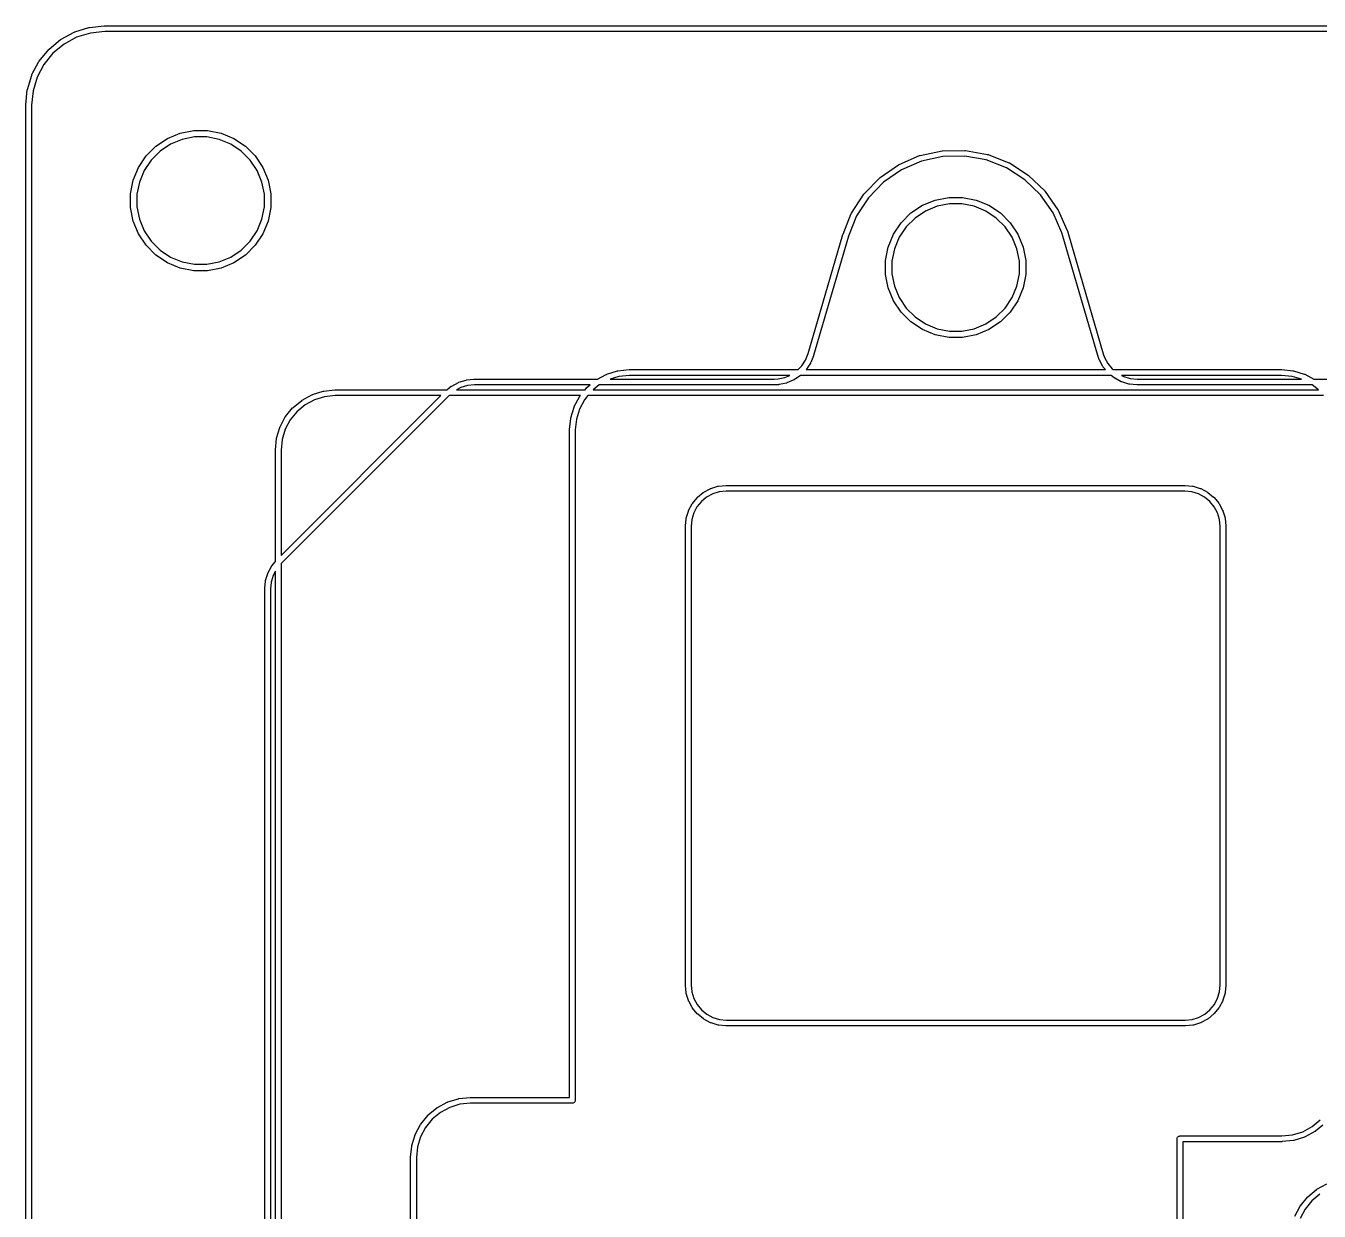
# Model space of a CAD drawing. Extents: x 18 to 369, y 6 to 139.
# Drawn here: x 17.99 to 51.84, y 107.66 to 138.69 of the extents above; entities that cross this region are included whole.
import ezdxf

# ---------------------------------------------------------------- set-up
doc = ezdxf.new("R2010")
doc.units = 0
doc.layers.add('BLACK', color=7, linetype='CONTINUOUS')

msp = doc.modelspace()

# ---------------------------------------------------------------- linework, layer by layer
at = {"layer": 'BLACK', "linetype": 'CONTINUOUS'}
for p, q in [((18.9095, 138.338), (19.2529, 138.524)), ((19.2529, 138.524), (19.2538, 138.525)), ((19.2529, 138.524), (19.2529, 138.524)), ((19.2529, 138.524), (19.2529, 138.524)), ((19.2538, 138.525), (19.2601, 138.527)), ((19.2601, 138.527), (19.2664, 138.53)), ((19.2664, 138.53), (19.6392, 138.645)), ((19.6766, 138.5), (19.3177, 138.389)), ((19.6392, 138.645), (19.6402, 138.645)), ((19.6402, 138.645), (19.6469, 138.647)), ((19.6469, 138.647), (19.6536, 138.648)), ((19.6536, 138.648), (20.0418, 138.689)), ((20.0537, 138.539), (19.6766, 138.5)), ((20.0418, 138.689), (20.0428, 138.689)), ((20.0428, 138.689), (20.0461, 138.689)), ((20.0461, 138.689), (20.0493, 138.689)), ((20.0493, 138.689), (20.0598, 138.689)), ((20.0638, 138.539), (20.0537, 138.539)), ((20.0598, 138.689), (20.0599, 138.689)), ((20.0599, 138.689), (20.0633, 138.689)), ((20.0633, 138.689), (188.11, 138.689)), ((188.039, 138.539), (20.0638, 138.539)), ((20.0638, 138.539), (20.0638, 138.539)), ((18.5966, 138.081), (18.8974, 138.33)), ((18.9873, 138.21), (18.6979, 137.971)), ((18.8974, 138.33), (18.8982, 138.331)), ((18.8974, 138.33), (18.8974, 138.33)), ((18.8974, 138.33), (18.8974, 138.33)), ((18.8982, 138.331), (18.9038, 138.335)), ((18.9038, 138.335), (18.9095, 138.338)), ((19.3177, 138.389), (18.9873, 138.21)), ((18.332, 137.757), (18.3358, 137.763)), ((18.3358, 137.763), (18.3396, 137.769)), ((18.3396, 137.769), (18.5863, 138.071)), ((18.6979, 137.971), (18.4605, 137.679)), ((18.5863, 138.071), (18.587, 138.072)), ((18.587, 138.072), (18.5918, 138.077)), ((18.5918, 138.077), (18.5966, 138.081)), ((18.1483, 137.412), (18.3315, 137.756)), ((18.4605, 137.679), (18.2842, 137.348)), ((18.3315, 137.756), (18.332, 137.757)), ((18.3315, 137.756), (18.3315, 137.756)), ((18.3315, 137.756), (18.3315, 137.756)), ((18.0299, 137.024), (18.1427, 137.398)), ((18.1427, 137.398), (18.143, 137.399)), ((18.1427, 137.398), (18.1427, 137.398)), ((18.1427, 137.398), (18.1427, 137.398)), ((18.143, 137.399), (18.1457, 137.405)), ((18.1457, 137.405), (18.1483, 137.412)), ((18.2842, 137.348), (18.1756, 136.988)), ((17.9889, 136.622), (18.027, 137.01)), ((18.027, 137.01), (18.0271, 137.011)), ((18.027, 137.01), (18.027, 137.01)), ((18.027, 137.01), (18.027, 137.01)), ((18.0271, 137.011), (18.0285, 137.018)), ((18.0285, 137.018), (18.0299, 137.024)), ((18.1756, 136.988), (18.1386, 136.611)), ((17.9886, 136.618), (17.9889, 136.622)), ((17.9886, 24.2107), (17.9886, 136.618)), ((17.9889, 136.622), (17.9889, 136.622)), ((18.1386, 136.611), (18.1386, 24.2146)), ((21.3931, 135.541), (21.6938, 135.741)), ((21.6938, 135.741), (22.028, 135.88)), ((22.028, 135.88), (22.3827, 135.95)), ((22.3994, 135.781), (22.0773, 135.717)), ((22.3827, 135.95), (22.7444, 135.95)), ((22.7278, 135.781), (22.3994, 135.781)), ((23.0498, 135.717), (22.7278, 135.781)), ((22.7444, 135.95), (23.0991, 135.88)), ((23.0991, 135.88), (23.4333, 135.741)), ((23.4333, 135.741), (23.734, 135.541)), ((21.1374, 135.285), (21.3931, 135.541)), ((21.501, 135.409), (21.2688, 135.177)), ((21.774, 135.592), (21.501, 135.409)), ((22.0773, 135.717), (21.774, 135.592)), ((23.3532, 135.592), (23.0498, 135.717)), ((23.6262, 135.409), (23.3532, 135.592)), ((23.8584, 135.177), (23.6262, 135.409)), ((23.734, 135.541), (23.9898, 135.285)), ((41.3937, 135.295), (41.9661, 135.418)), ((41.9661, 135.418), (41.9661, 135.418)), ((41.9661, 135.418), (41.9661, 135.418)), ((41.9661, 135.418), (41.9671, 135.418)), ((41.9671, 135.418), (41.9739, 135.419)), ((41.9739, 135.419), (41.9807, 135.42)), ((41.9807, 135.42), (42.5661, 135.429)), ((42.5661, 135.429), (42.5661, 135.429)), ((42.5661, 135.429), (42.5671, 135.429)), ((42.5671, 135.429), (42.5739, 135.429)), ((42.5739, 135.429), (42.5807, 135.428)), ((42.5807, 135.428), (43.1568, 135.324)), ((20.9364, 134.984), (21.1374, 135.285)), ((21.2688, 135.177), (21.0864, 134.904)), ((24.0408, 134.904), (23.8584, 135.177)), ((23.9898, 135.285), (24.1907, 134.984)), ((40.8302, 135.052), (40.8362, 135.055)), ((40.8362, 135.055), (40.8422, 135.059)), ((40.8422, 135.059), (41.3798, 135.291)), ((41.4325, 135.15), (40.9084, 134.924)), ((41.3798, 135.291), (41.3807, 135.291)), ((41.3807, 135.291), (41.3872, 135.293)), ((41.3872, 135.293), (41.3937, 135.295)), ((41.9905, 135.27), (41.4325, 135.15)), ((42.5612, 135.279), (41.9905, 135.27)), ((43.1229, 135.178), (42.5612, 135.279)), ((43.6541, 134.969), (43.1229, 135.178)), ((43.1568, 135.324), (43.1578, 135.324)), ((43.1578, 135.324), (43.1643, 135.322)), ((43.1643, 135.322), (43.1709, 135.32)), ((43.1709, 135.32), (43.7158, 135.106)), ((43.7158, 135.106), (43.7168, 135.105)), ((43.7168, 135.105), (43.7228, 135.102)), ((43.7228, 135.102), (43.7288, 135.099)), ((43.7288, 135.099), (44.2217, 134.783)), ((20.798, 134.65), (20.9364, 134.984)), ((21.0864, 134.904), (20.9607, 134.601)), ((24.1664, 134.601), (24.0408, 134.904)), ((24.1907, 134.984), (24.3291, 134.65)), ((40.3366, 134.711), (40.3419, 134.715)), ((40.3419, 134.715), (40.3471, 134.72)), ((40.3471, 134.72), (40.8294, 135.052)), ((40.9084, 134.924), (40.4382, 134.6)), ((40.8294, 135.052), (40.8294, 135.052)), ((40.8294, 135.052), (40.8294, 135.052)), ((40.8294, 135.052), (40.8302, 135.052)), ((44.1346, 134.661), (43.6541, 134.969)), ((44.2217, 134.783), (44.2217, 134.783)), ((44.2217, 134.783), (44.2218, 134.783)), ((44.2218, 134.783), (44.2226, 134.783)), ((44.2226, 134.783), (44.2279, 134.778)), ((44.2279, 134.778), (44.2332, 134.774)), ((44.2332, 134.774), (44.6554, 134.368)), ((20.7275, 134.295), (20.798, 134.65)), ((20.9607, 134.601), (20.8966, 134.279)), ((24.2305, 134.279), (24.1664, 134.601)), ((24.3291, 134.65), (24.3997, 134.295)), ((39.9273, 134.291), (40.3359, 134.71)), ((40.4382, 134.6), (40.0398, 134.191)), ((40.3359, 134.71), (40.3366, 134.711)), ((40.3359, 134.71), (40.3359, 134.71)), ((40.3359, 134.71), (40.3359, 134.71)), ((44.5462, 134.265), (44.1346, 134.661)), ((20.7275, 133.934), (20.7275, 134.295)), ((20.8966, 134.279), (20.8966, 133.95)), ((24.2305, 133.95), (24.2305, 134.279)), ((24.3997, 134.295), (24.3997, 133.934)), ((39.5987, 133.789), (39.9181, 134.279)), ((40.0398, 134.191), (39.7285, 133.713)), ((39.9181, 134.279), (39.9187, 134.28)), ((39.9181, 134.279), (39.9181, 134.279)), ((39.9181, 134.279), (39.9181, 134.279)), ((39.9187, 134.28), (39.923, 134.285)), ((39.923, 134.285), (39.9273, 134.291)), ((41.4538, 133.991), (41.788, 134.13)), ((41.788, 134.13), (42.1427, 134.2)), ((42.1427, 134.2), (42.5044, 134.2)), ((42.5044, 134.2), (42.8591, 134.13)), ((42.8591, 134.13), (43.1933, 133.991)), ((44.8731, 133.797), (44.5462, 134.265)), ((44.6554, 134.368), (44.6554, 134.368)), ((44.6554, 134.368), (44.6554, 134.368)), ((44.6554, 134.368), (44.6562, 134.368)), ((44.6562, 134.368), (44.6605, 134.362)), ((44.6605, 134.362), (44.6649, 134.357)), ((44.6649, 134.357), (45.0002, 133.877)), ((20.798, 133.579), (20.7275, 133.934)), ((20.8966, 133.95), (20.9607, 133.628)), ((24.1664, 133.628), (24.2305, 133.95)), ((24.3997, 133.934), (24.3291, 133.579)), ((39.3757, 133.237), (39.592, 133.776)), ((39.7285, 133.713), (39.5145, 133.18)), ((39.592, 133.776), (39.5924, 133.777)), ((39.592, 133.776), (39.592, 133.776)), ((39.592, 133.776), (39.592, 133.776)), ((39.5924, 133.777), (39.5956, 133.783)), ((39.5956, 133.783), (39.5987, 133.789)), ((40.8974, 133.535), (41.1531, 133.791)), ((41.1531, 133.791), (41.4538, 133.991)), ((41.534, 133.842), (41.261, 133.659)), ((41.8373, 133.967), (41.534, 133.842)), ((42.1594, 134.031), (41.8373, 133.967)), ((42.4878, 134.031), (42.1594, 134.031)), ((42.8098, 133.967), (42.4878, 134.031)), ((43.1132, 133.842), (42.8098, 133.967)), ((43.3862, 133.659), (43.1132, 133.842)), ((43.1933, 133.991), (43.494, 133.791)), ((43.494, 133.791), (43.7498, 133.535)), ((45.1041, 133.272), (44.8731, 133.797)), ((45.0002, 133.877), (45.0002, 133.877)), ((45.0002, 133.877), (45.0002, 133.877)), ((45.0002, 133.877), (45.0008, 133.876)), ((45.0008, 133.876), (45.0041, 133.87)), ((45.0041, 133.87), (45.0074, 133.865)), ((45.0074, 133.865), (45.2431, 133.329)), ((20.9364, 133.245), (20.798, 133.579)), ((20.9607, 133.628), (21.0864, 133.325)), ((24.0408, 133.325), (24.1664, 133.628)), ((24.3291, 133.579), (24.1907, 133.245)), ((40.6964, 133.234), (40.8974, 133.535)), ((41.0288, 133.427), (40.8464, 133.154)), ((41.261, 133.659), (41.0288, 133.427)), ((43.6184, 133.427), (43.3862, 133.659)), ((43.8008, 133.154), (43.6184, 133.427)), ((43.7498, 133.535), (43.9507, 133.234)), ((21.1374, 132.944), (20.9364, 133.245)), ((21.0864, 133.325), (21.2688, 133.052)), ((21.2688, 133.052), (21.501, 132.82)), ((23.6262, 132.82), (23.8584, 133.052)), ((23.8584, 133.052), (24.0408, 133.325)), ((24.1907, 133.245), (23.9898, 132.944)), ((38.4626, 130.109), (39.3726, 133.229)), ((39.5145, 133.18), (38.6045, 130.06)), ((39.3726, 133.229), (39.3757, 133.237)), ((40.558, 132.9), (40.6964, 133.234)), ((40.8464, 133.154), (40.7207, 132.851)), ((43.9264, 132.851), (43.8008, 133.154)), ((43.9507, 133.234), (44.0891, 132.9)), ((45.1318, 133.183), (45.1041, 133.272)), ((46.0426, 130.06), (45.1318, 133.183)), ((45.2431, 133.329), (45.2435, 133.328)), ((45.2435, 133.328), (45.2447, 133.324)), ((45.2447, 133.324), (45.2461, 133.321)), ((45.2461, 133.321), (45.2743, 133.229)), ((45.2743, 133.229), (45.2745, 133.229)), ((45.2745, 133.229), (45.2755, 133.226)), ((45.2755, 133.226), (45.2755, 133.226)), ((45.2755, 133.226), (45.2755, 133.226)), ((45.2755, 133.226), (46.185, 130.107)), ((21.3931, 132.688), (21.1374, 132.944)), ((21.6938, 132.487), (21.3931, 132.688)), ((21.501, 132.82), (21.774, 132.637)), ((23.3532, 132.637), (23.6262, 132.82)), ((23.734, 132.688), (23.4333, 132.487)), ((23.9898, 132.944), (23.734, 132.688)), ((40.4875, 132.545), (40.558, 132.9)), ((40.7207, 132.851), (40.6566, 132.529)), ((43.9905, 132.529), (43.9264, 132.851)), ((44.0891, 132.9), (44.1597, 132.545)), ((22.028, 132.349), (21.6938, 132.487)), ((21.774, 132.637), (22.0773, 132.511)), ((22.3827, 132.278), (22.028, 132.349)), ((22.0773, 132.511), (22.3994, 132.447)), ((22.3994, 132.447), (22.7278, 132.447)), ((22.7278, 132.447), (23.0498, 132.511)), ((23.0991, 132.349), (22.7444, 132.278)), ((23.0498, 132.511), (23.3532, 132.637)), ((23.4333, 132.487), (23.0991, 132.349)), ((40.4875, 132.184), (40.4875, 132.545)), ((40.6566, 132.529), (40.6566, 132.2)), ((43.9905, 132.2), (43.9905, 132.529)), ((44.1597, 132.545), (44.1597, 132.184)), ((22.7444, 132.278), (22.3827, 132.278)), ((40.558, 131.829), (40.4875, 132.184)), ((40.6566, 132.2), (40.7207, 131.878)), ((43.9264, 131.878), (43.9905, 132.2)), ((44.1597, 132.184), (44.0891, 131.829)), ((40.6964, 131.495), (40.558, 131.829)), ((40.7207, 131.878), (40.8464, 131.575)), ((43.8008, 131.575), (43.9264, 131.878)), ((44.0891, 131.829), (43.9507, 131.495)), ((40.8974, 131.194), (40.6964, 131.495)), ((40.8464, 131.575), (41.0288, 131.302)), ((43.6184, 131.302), (43.8008, 131.575)), ((43.9507, 131.495), (43.7498, 131.194)), ((41.1531, 130.938), (40.8974, 131.194)), ((41.0288, 131.302), (41.261, 131.07)), ((41.261, 131.07), (41.534, 130.887)), ((43.1132, 130.887), (43.3862, 131.07)), ((43.3862, 131.07), (43.6184, 131.302)), ((43.7498, 131.194), (43.494, 130.938)), ((41.4538, 130.737), (41.1531, 130.938)), ((41.788, 130.599), (41.4538, 130.737)), ((41.534, 130.887), (41.8373, 130.761)), ((41.8373, 130.761), (42.1594, 130.697)), ((42.1594, 130.697), (42.4878, 130.697)), ((42.4878, 130.697), (42.8098, 130.761)), ((42.8098, 130.761), (43.1132, 130.887)), ((43.1933, 130.737), (42.8591, 130.599)), ((43.494, 130.938), (43.1933, 130.737)), ((42.1427, 130.528), (41.788, 130.599)), ((42.5044, 130.528), (42.1427, 130.528)), ((42.8591, 130.599), (42.5044, 130.528)), ((38.394, 129.938), (38.4626, 130.109)), ((38.6017, 130.053), (38.5305, 129.875)), ((38.6045, 130.06), (38.6017, 130.053)), ((46.0434, 130.058), (46.0426, 130.06)), ((46.081, 129.952), (46.0434, 130.058)), ((46.185, 130.107), (46.2204, 130.007)), ((46.2204, 130.007), (46.307, 129.847)), ((33.1901, 129.569), (33.4698, 129.655)), ((33.4698, 129.655), (33.4708, 129.656)), ((33.4708, 129.656), (33.4775, 129.657)), ((33.4775, 129.657), (33.4841, 129.658)), ((33.4841, 129.658), (33.7753, 129.689)), ((33.7753, 129.689), (33.7763, 129.689)), ((33.7763, 129.689), (33.7796, 129.689)), ((33.7796, 129.689), (33.7828, 129.689)), ((33.7828, 129.689), (33.7898, 129.689)), ((33.7898, 129.689), (33.7899, 129.689)), ((33.7899, 129.689), (33.7933, 129.689)), ((33.7933, 129.689), (38.2007, 129.689)), ((38.2007, 129.689), (38.2956, 129.787)), ((38.2956, 129.787), (38.394, 129.938)), ((38.4124, 129.693), (38.4098, 129.689)), ((38.4098, 129.689), (46.243, 129.689)), ((38.4167, 129.698), (38.4124, 129.693)), ((38.4173, 129.699), (38.4167, 129.698)), ((38.5238, 129.862), (38.4173, 129.699)), ((38.5269, 129.868), (38.5238, 129.862)), ((38.5301, 129.874), (38.5269, 129.868)), ((38.5305, 129.875), (38.5301, 129.874)), ((38.5305, 129.875), (38.5305, 129.875)), ((38.5305, 129.875), (38.5305, 129.875)), ((46.0833, 129.947), (46.081, 129.952)), ((46.0852, 129.942), (46.0833, 129.947)), ((46.0857, 129.941), (46.0852, 129.942)), ((46.1786, 129.769), (46.0857, 129.941)), ((46.1824, 129.764), (46.1786, 129.769)), ((46.1861, 129.758), (46.1824, 129.764)), ((46.1867, 129.757), (46.1861, 129.758)), ((46.1868, 129.757), (46.1867, 129.757)), ((46.1867, 129.757), (46.1867, 129.757)), ((46.243, 129.689), (46.1868, 129.757)), ((46.307, 129.847), (46.422, 129.708)), ((46.422, 129.708), (46.4452, 129.689)), ((46.4452, 129.689), (50.8572, 129.689)), ((50.8572, 129.689), (50.8608, 129.689)), ((50.8608, 129.689), (50.8609, 129.689)), ((50.8609, 129.689), (51.1522, 129.66)), ((51.1522, 129.66), (51.1522, 129.66)), ((51.1522, 129.66), (51.1522, 129.66)), ((51.1522, 129.66), (51.1533, 129.66)), ((51.1533, 129.66), (51.1599, 129.659)), ((51.1599, 129.659), (51.1666, 129.658)), ((51.1666, 129.658), (51.4468, 129.573)), ((29.1361, 129.261), (29.3081, 129.354)), ((29.3081, 129.354), (29.309, 129.354)), ((29.309, 129.354), (29.3153, 129.357)), ((29.3153, 129.357), (29.3216, 129.359)), ((29.3216, 129.359), (29.5082, 129.416)), ((29.5082, 129.416), (29.5092, 129.417)), ((29.5092, 129.417), (29.5159, 129.418)), ((29.5159, 129.418), (29.5226, 129.419)), ((29.5226, 129.419), (29.7167, 129.439)), ((29.7167, 129.439), (29.7178, 129.439)), ((29.7178, 129.439), (29.7208, 129.439)), ((29.7208, 129.439), (29.7241, 129.439)), ((29.7241, 129.439), (29.7277, 129.439)), ((29.7277, 129.439), (32.9477, 129.439)), ((32.9477, 129.439), (33.1766, 129.563)), ((33.1766, 129.563), (33.1775, 129.564)), ((33.1775, 129.564), (33.1838, 129.566)), ((33.1838, 129.566), (33.1901, 129.569)), ((33.5071, 129.51), (33.2792, 129.439)), ((33.2792, 129.439), (37.5714, 129.439)), ((33.7872, 129.539), (33.5071, 129.51)), ((33.7938, 129.539), (33.7872, 129.539)), ((37.9843, 129.539), (33.7938, 129.539)), ((33.7938, 129.539), (33.7938, 129.539)), ((37.5714, 129.439), (37.6774, 129.445)), ((37.6774, 129.445), (37.8553, 129.484)), ((37.894, 129.339), (37.7032, 129.298)), ((37.8553, 129.484), (37.9843, 129.539)), ((37.9005, 129.341), (37.894, 129.339)), ((37.907, 129.343), (37.9005, 129.341)), ((37.908, 129.343), (37.907, 129.343)), ((38.0872, 129.42), (37.908, 129.343)), ((37.908, 129.343), (37.908, 129.343)), ((37.908, 129.343), (37.908, 129.343)), ((38.0931, 129.424), (38.0872, 129.42)), ((38.0991, 129.427), (38.0931, 129.424)), ((38.1, 129.427), (38.0991, 129.427)), ((38.2608, 129.538), (38.1, 129.427)), ((38.2622, 129.539), (38.2608, 129.538)), ((46.3918, 129.539), (38.2622, 129.539)), ((46.4728, 129.473), (46.3918, 129.539)), ((46.4785, 129.47), (46.4728, 129.473)), ((46.484, 129.466), (46.4785, 129.47)), ((46.485, 129.465), (46.484, 129.466)), ((46.6573, 129.374), (46.485, 129.465)), ((46.6636, 129.371), (46.6573, 129.374)), ((46.6698, 129.368), (46.6636, 129.371)), ((50.8499, 129.539), (46.665, 129.539)), ((46.665, 129.539), (46.7212, 129.509)), ((46.6708, 129.368), (46.6698, 129.368)), ((46.8577, 129.312), (46.6708, 129.368)), ((46.6708, 129.368), (46.6708, 129.368)), ((46.6708, 129.368), (46.6708, 129.368)), ((46.7212, 129.509), (46.894, 129.457)), ((46.8644, 129.31), (46.8577, 129.312)), ((46.871, 129.309), (46.8644, 129.31)), ((46.872, 129.309), (46.871, 129.309)), ((47.0663, 129.29), (46.872, 129.309)), ((46.872, 129.309), (46.872, 129.309)), ((46.872, 129.309), (46.872, 129.309)), ((46.894, 129.457), (47.0773, 129.439)), ((47.0773, 129.439), (51.3705, 129.439)), ((51.1303, 129.512), (50.8499, 129.539)), ((51.3705, 129.439), (51.1303, 129.512)), ((51.4468, 129.573), (51.4468, 129.573)), ((51.4468, 129.573), (51.4469, 129.573)), ((51.4469, 129.573), (51.4478, 129.573)), ((51.4478, 129.573), (51.4541, 129.57)), ((51.4541, 129.57), (51.4604, 129.567)), ((51.4604, 129.567), (51.7012, 129.439)), ((51.7012, 129.439), (93.6577, 129.439)), ((29.0646, 129.009), (24.6686, 124.613)), ((24.6686, 124.825), (28.8525, 129.009)), ((25.2191, 128.894), (25.4766, 129.033)), ((25.4766, 129.033), (25.4776, 129.034)), ((25.4776, 129.034), (25.4838, 129.036)), ((25.4838, 129.036), (25.4901, 129.039)), ((25.4901, 129.039), (25.7698, 129.125)), ((25.8071, 128.98), (25.5415, 128.898)), ((25.7698, 129.125), (25.7708, 129.126)), ((25.7708, 129.126), (25.7775, 129.127)), ((25.7775, 129.127), (25.7841, 129.128)), ((25.7841, 129.128), (26.0753, 129.159)), ((26.0872, 129.009), (25.8071, 128.98)), ((26.0753, 129.159), (26.0763, 129.159)), ((26.0763, 129.159), (26.0796, 129.159)), ((26.0796, 129.159), (26.0828, 129.159)), ((26.0828, 129.159), (26.0898, 129.159)), ((26.0938, 129.009), (26.0872, 129.009)), ((26.0898, 129.159), (26.0899, 129.159)), ((26.0899, 129.159), (29.0095, 129.159)), ((28.8525, 129.009), (26.0938, 129.009)), ((26.0938, 129.009), (26.0938, 129.009)), ((29.0095, 129.159), (29.1239, 129.253)), ((32.5004, 129.009), (29.0646, 129.009)), ((29.1239, 129.253), (29.1247, 129.254)), ((29.1239, 129.253), (29.1239, 129.253)), ((29.1239, 129.253), (29.1239, 129.253)), ((29.1247, 129.254), (29.1304, 129.258)), ((29.1304, 129.258), (29.1361, 129.261)), ((29.3725, 129.218), (29.2631, 129.159)), ((29.2631, 129.159), (32.6227, 129.159)), ((29.545, 129.271), (29.3725, 129.218)), ((29.7282, 129.289), (29.545, 129.271)), ((32.7542, 129.289), (29.7282, 129.289)), ((32.3405, 128.721), (32.478, 128.98)), ((32.478, 128.98), (32.4785, 128.981)), ((32.478, 128.98), (32.478, 128.98)), ((32.478, 128.98), (32.478, 128.98)), ((32.4785, 128.981), (32.4823, 128.986)), ((32.4823, 128.986), (32.4861, 128.992)), ((32.4861, 128.992), (32.5004, 129.009)), ((32.6939, 129.009), (32.607, 128.903)), ((32.6227, 129.159), (32.6711, 129.219)), ((32.6711, 129.219), (32.6718, 129.22)), ((32.6718, 129.22), (32.6766, 129.224)), ((32.6766, 129.224), (32.6814, 129.229)), ((32.6814, 129.229), (32.7542, 129.289)), ((51.9533, 129.009), (32.6939, 129.009)), ((32.9896, 129.289), (32.8324, 129.159)), ((32.8324, 129.159), (51.8156, 129.159)), ((37.5772, 129.289), (32.9896, 129.289)), ((37.5794, 129.29), (37.5772, 129.289)), ((37.6917, 129.296), (37.5794, 129.29)), ((37.697, 129.297), (37.6917, 129.296)), ((37.7022, 129.297), (37.697, 129.297)), ((37.7032, 129.298), (37.7022, 129.297)), ((47.0699, 129.289), (47.0663, 129.29)), ((47.0663, 129.29), (47.0663, 129.29)), ((51.6562, 129.289), (47.0699, 129.289)), ((51.8156, 129.159), (51.6562, 129.289)), ((24.7861, 128.462), (24.9711, 128.689)), ((24.9711, 128.689), (24.9718, 128.69)), ((24.9718, 128.69), (24.9766, 128.694)), ((24.9766, 128.694), (24.9814, 128.699)), ((24.9814, 128.699), (25.207, 128.886)), ((25.2969, 128.765), (25.0827, 128.588)), ((25.207, 128.886), (25.207, 128.886)), ((25.207, 128.886), (25.207, 128.886)), ((25.207, 128.886), (25.2078, 128.886)), ((25.2078, 128.886), (25.2134, 128.89)), ((25.2134, 128.89), (25.2191, 128.894)), ((25.5415, 128.898), (25.2969, 128.765)), ((32.2503, 128.427), (32.335, 128.708)), ((32.335, 128.708), (32.3353, 128.709)), ((32.335, 128.708), (32.335, 128.708)), ((32.335, 128.708), (32.335, 128.708)), ((32.3353, 128.709), (32.3379, 128.715)), ((32.3379, 128.715), (32.3405, 128.721)), ((32.4764, 128.657), (32.3961, 128.391)), ((32.607, 128.903), (32.4764, 128.657)), ((24.6405, 128.191), (24.778, 128.45)), ((24.907, 128.373), (24.7764, 128.127)), ((24.778, 128.45), (24.7785, 128.451)), ((24.7785, 128.451), (24.7823, 128.456)), ((24.7823, 128.456), (24.7861, 128.462)), ((25.0827, 128.588), (24.907, 128.373)), ((32.2189, 128.122), (32.2475, 128.413)), ((32.2475, 128.413), (32.2476, 128.414)), ((32.2475, 128.413), (32.2475, 128.413)), ((32.2475, 128.413), (32.2475, 128.413)), ((32.2476, 128.414), (32.249, 128.421)), ((32.249, 128.421), (32.2503, 128.427)), ((32.3961, 128.391), (32.3686, 128.111)), ((24.5503, 127.897), (24.6349, 128.178)), ((24.6349, 128.178), (24.6353, 128.179)), ((24.6353, 128.179), (24.6379, 128.185)), ((24.6379, 128.185), (24.6405, 128.191)), ((24.7764, 128.127), (24.6961, 127.861)), ((32.2186, 128.118), (32.2189, 128.122)), ((32.2186, 110.639), (32.2186, 128.118)), ((32.2189, 128.122), (32.2189, 128.122)), ((32.3686, 128.111), (32.3686, 110.568)), ((24.5189, 127.592), (24.5475, 127.883)), ((24.5475, 127.883), (24.5476, 127.884)), ((24.5475, 127.883), (24.5475, 127.883)), ((24.5475, 127.883), (24.5475, 127.883)), ((24.5476, 127.884), (24.549, 127.891)), ((24.549, 127.891), (24.5503, 127.897)), ((24.6961, 127.861), (24.6686, 127.581)), ((24.5186, 127.588), (24.5189, 127.592)), ((24.5186, 124.669), (24.5186, 127.588)), ((24.5189, 127.592), (24.5189, 127.592)), ((24.6686, 127.581), (24.6686, 124.825)), ((35.9139, 126.578), (36.1003, 126.636)), ((36.1003, 126.636), (36.1013, 126.636)), ((36.1013, 126.636), (36.108, 126.637)), ((36.108, 126.637), (36.1147, 126.639)), ((36.1147, 126.639), (36.3087, 126.659)), ((36.3087, 126.659), (36.3098, 126.659)), ((36.3098, 126.659), (36.3131, 126.659)), ((36.3131, 126.659), (36.3163, 126.659)), ((36.3163, 126.659), (36.3198, 126.659)), ((36.3198, 126.659), (36.3199, 126.659)), ((36.3199, 126.659), (36.323, 126.659)), ((36.323, 126.659), (36.3233, 126.659)), ((36.3233, 126.659), (36.3236, 126.659)), ((36.3236, 126.659), (48.3272, 126.659)), ((48.3272, 126.659), (48.3329, 126.659)), ((48.3329, 126.659), (48.5251, 126.64)), ((48.5251, 126.64), (48.5251, 126.64)), ((48.5251, 126.64), (48.5251, 126.64)), ((48.5251, 126.64), (48.5262, 126.64)), ((48.5262, 126.64), (48.5328, 126.638)), ((48.5328, 126.638), (48.5395, 126.637)), ((48.5395, 126.637), (48.7263, 126.581)), ((35.4325, 126.185), (35.5559, 126.336)), ((35.5559, 126.336), (35.5566, 126.337)), ((35.5559, 126.336), (35.5559, 126.336)), ((35.5559, 126.336), (35.5559, 126.336)), ((35.5566, 126.337), (35.5614, 126.342)), ((35.5614, 126.342), (35.5662, 126.347)), ((35.5662, 126.347), (35.7166, 126.471)), ((35.8065, 126.351), (35.6675, 126.236)), ((35.7166, 126.471), (35.7174, 126.472)), ((35.7174, 126.472), (35.7231, 126.476)), ((35.7231, 126.476), (35.7287, 126.479)), ((35.7287, 126.479), (35.9004, 126.572)), ((35.9653, 126.437), (35.8065, 126.351)), ((35.9004, 126.572), (35.9013, 126.573)), ((35.9004, 126.572), (35.9004, 126.572)), ((35.9004, 126.572), (35.9004, 126.572)), ((35.9013, 126.573), (35.9076, 126.575)), ((35.9076, 126.575), (35.9139, 126.578)), ((36.1376, 126.49), (35.9653, 126.437)), ((36.3206, 126.509), (36.1376, 126.49)), ((36.3238, 126.509), (36.3206, 126.509)), ((48.3199, 126.509), (36.3238, 126.509)), ((48.5032, 126.491), (48.3199, 126.509)), ((48.6759, 126.439), (48.5032, 126.491)), ((48.8353, 126.355), (48.6759, 126.439)), ((48.7263, 126.581), (48.7263, 126.581)), ((48.7263, 126.581), (48.7263, 126.581)), ((48.7263, 126.581), (48.7273, 126.58)), ((48.7273, 126.58), (48.7335, 126.578)), ((48.7335, 126.578), (48.7398, 126.575)), ((48.7398, 126.575), (48.9122, 126.483)), ((48.9751, 126.24), (48.8353, 126.355)), ((48.9122, 126.483), (48.9122, 126.483)), ((48.9122, 126.483), (48.9122, 126.483)), ((48.9122, 126.483), (48.9131, 126.483)), ((48.9131, 126.483), (48.9187, 126.479)), ((48.9187, 126.479), (48.9244, 126.475)), ((48.9244, 126.475), (49.0756, 126.352)), ((49.0756, 126.352), (49.0756, 126.352)), ((49.0756, 126.352), (49.0756, 126.352)), ((49.0756, 126.352), (49.0764, 126.351)), ((49.0764, 126.351), (49.0812, 126.347)), ((49.0812, 126.347), (49.086, 126.342)), ((49.086, 126.342), (49.2104, 126.191)), ((35.2708, 125.8), (35.3272, 125.987)), ((35.3272, 125.987), (35.3275, 125.988)), ((35.3272, 125.987), (35.3272, 125.987)), ((35.3272, 125.987), (35.3272, 125.987)), ((35.3275, 125.988), (35.3302, 125.994)), ((35.3302, 125.994), (35.3328, 126.001)), ((35.3328, 126.001), (35.4244, 126.173)), ((35.4687, 125.937), (35.4165, 125.764)), ((35.4244, 126.173), (35.4249, 126.174)), ((35.4244, 126.173), (35.4244, 126.173)), ((35.4244, 126.173), (35.4244, 126.173)), ((35.4249, 126.174), (35.4288, 126.179)), ((35.4288, 126.179), (35.4325, 126.185)), ((35.5534, 126.096), (35.4687, 125.937)), ((35.6675, 126.236), (35.5534, 126.096)), ((49.0901, 126.101), (48.9751, 126.24)), ((49.176, 125.943), (49.0901, 126.101)), ((49.2293, 125.77), (49.176, 125.943)), ((49.2104, 126.191), (49.2104, 126.191)), ((49.2104, 126.191), (49.2104, 126.191)), ((49.2104, 126.191), (49.2111, 126.191)), ((49.2111, 126.191), (49.2148, 126.185)), ((49.2148, 126.185), (49.2186, 126.179)), ((49.2186, 126.179), (49.3114, 126.008)), ((49.3114, 126.008), (49.3114, 126.008)), ((49.3114, 126.008), (49.3114, 126.008)), ((49.3114, 126.008), (49.3119, 126.007)), ((49.3119, 126.007), (49.3144, 126)), ((49.3144, 126), (49.3171, 125.994)), ((49.3171, 125.994), (49.3748, 125.808)), ((35.2486, 125.588), (35.2497, 125.599)), ((35.2486, 113.581), (35.2486, 125.588)), ((35.2497, 125.599), (35.268, 125.786)), ((35.2497, 125.599), (35.2497, 125.599)), ((35.268, 125.786), (35.2681, 125.787)), ((35.268, 125.786), (35.268, 125.786)), ((35.268, 125.786), (35.268, 125.786)), ((35.2681, 125.787), (35.2695, 125.794)), ((35.2695, 125.794), (35.2708, 125.8)), ((35.4165, 125.764), (35.3986, 125.581)), ((35.3986, 125.581), (35.3986, 113.585)), ((49.2486, 125.587), (49.2293, 125.77)), ((49.2486, 125.584), (49.2486, 125.587)), ((49.2486, 113.588), (49.2486, 125.584)), ((49.3748, 125.808), (49.3751, 125.807)), ((49.3751, 125.807), (49.3764, 125.8)), ((49.3764, 125.8), (49.3777, 125.793)), ((49.3777, 125.793), (49.3981, 125.599)), ((49.3981, 125.599), (49.3982, 125.598)), ((49.3982, 125.598), (49.3982, 125.595)), ((49.3982, 125.595), (49.3985, 125.592)), ((49.3985, 125.592), (49.3986, 125.588)), ((49.3986, 125.588), (49.3986, 125.588)), ((49.3986, 125.588), (49.3986, 125.585)), ((49.3986, 125.585), (49.3986, 125.585)), ((49.3986, 125.585), (49.3986, 125.584)), ((49.3986, 125.584), (49.3986, 113.581)), ((24.4225, 124.551), (24.5186, 124.669)), ((24.6686, 124.613), (24.6686, 91.3087)), ((24.2608, 124.166), (24.3172, 124.353)), ((24.3172, 124.353), (24.3175, 124.354)), ((24.3172, 124.353), (24.3172, 124.353)), ((24.3172, 124.353), (24.3172, 124.353)), ((24.3175, 124.354), (24.3202, 124.36)), ((24.3202, 124.36), (24.3228, 124.366)), ((24.3228, 124.366), (24.4144, 124.539)), ((24.4587, 124.302), (24.4065, 124.13)), ((24.4144, 124.539), (24.4149, 124.54)), ((24.4149, 124.54), (24.4188, 124.545)), ((24.4188, 124.545), (24.4225, 124.551)), ((24.5186, 124.415), (24.4587, 124.302)), ((24.5186, 91.1847), (24.5186, 124.415)), ((24.2386, 123.954), (24.2397, 123.965)), ((24.2386, 90.862), (24.2386, 123.954)), ((24.2397, 123.965), (24.258, 124.152)), ((24.2397, 123.965), (24.2397, 123.965)), ((24.258, 124.152), (24.2581, 124.153)), ((24.258, 124.152), (24.258, 124.152)), ((24.258, 124.152), (24.258, 124.152)), ((24.2581, 124.153), (24.2595, 124.159)), ((24.2595, 124.159), (24.2608, 124.166)), ((24.4065, 124.13), (24.3886, 123.946)), ((24.3886, 123.946), (24.3886, 91.0543)), ((35.2486, 113.577), (35.2486, 113.581)), ((35.2486, 113.581), (35.2486, 113.581)), ((35.2489, 113.574), (35.2486, 113.577)), ((35.2489, 113.571), (35.2489, 113.574)), ((35.249, 113.57), (35.2489, 113.571)), ((35.2694, 113.375), (35.249, 113.57)), ((35.3986, 113.585), (35.3986, 113.585)), ((35.3986, 113.585), (35.3986, 113.581)), ((35.3986, 113.581), (35.4178, 113.398)), ((35.4178, 113.398), (35.4712, 113.226)), ((49.1784, 113.232), (49.2306, 113.405)), ((49.2306, 113.405), (49.2486, 113.588)), ((49.3982, 113.577), (49.3792, 113.383)), ((49.3986, 113.581), (49.3982, 113.577)), ((49.3982, 113.577), (49.3982, 113.577)), ((35.2708, 113.369), (35.2694, 113.375)), ((35.272, 113.362), (35.2708, 113.369)), ((35.2724, 113.361), (35.272, 113.362)), ((35.3301, 113.175), (35.2724, 113.361)), ((35.3327, 113.168), (35.3301, 113.175)), ((35.3352, 113.162), (35.3327, 113.168)), ((35.3357, 113.161), (35.3352, 113.162)), ((35.4286, 112.989), (35.3357, 113.161)), ((35.3357, 113.161), (35.3357, 113.161)), ((35.3357, 113.161), (35.3357, 113.161)), ((35.4712, 113.226), (35.557, 113.067)), ((35.557, 113.067), (35.672, 112.928)), ((48.9797, 112.933), (49.0937, 113.073)), ((49.0937, 113.073), (49.1784, 113.232)), ((49.3143, 113.168), (49.2227, 112.996)), ((49.3169, 113.174), (49.3143, 113.168)), ((49.3196, 113.181), (49.3169, 113.174)), ((49.3199, 113.182), (49.3196, 113.181)), ((49.3763, 113.368), (49.3199, 113.182)), ((49.3199, 113.182), (49.3199, 113.182)), ((49.3199, 113.182), (49.3199, 113.182)), ((49.3776, 113.375), (49.3763, 113.368)), ((49.3791, 113.382), (49.3776, 113.375)), ((49.3792, 113.383), (49.3791, 113.382)), ((35.4324, 112.984), (35.4286, 112.989)), ((35.4361, 112.978), (35.4324, 112.984)), ((35.4367, 112.977), (35.4361, 112.978)), ((35.4368, 112.977), (35.4367, 112.977)), ((35.4367, 112.977), (35.4367, 112.977)), ((35.5612, 112.827), (35.4368, 112.977)), ((35.566, 112.822), (35.5612, 112.827)), ((35.5707, 112.817), (35.566, 112.822)), ((35.5715, 112.817), (35.5707, 112.817)), ((35.7228, 112.693), (35.5715, 112.817)), ((35.672, 112.928), (35.8119, 112.814)), ((35.8119, 112.814), (35.9712, 112.729)), ((35.9712, 112.729), (36.144, 112.677)), ((48.5095, 112.679), (48.6819, 112.732)), ((48.6819, 112.732), (48.8406, 112.818)), ((48.8406, 112.818), (48.9797, 112.933)), ((49.0809, 112.822), (48.9306, 112.698)), ((49.0857, 112.827), (49.0809, 112.822)), ((49.0906, 112.832), (49.0857, 112.827)), ((49.0913, 112.832), (49.0906, 112.832)), ((49.2146, 112.984), (49.0913, 112.832)), ((49.0913, 112.832), (49.0913, 112.832)), ((49.0913, 112.832), (49.0913, 112.832)), ((49.2184, 112.989), (49.2146, 112.984)), ((49.2222, 112.995), (49.2184, 112.989)), ((49.2227, 112.996), (49.2222, 112.995)), ((49.2227, 112.996), (49.2227, 112.996)), ((49.2227, 112.996), (49.2227, 112.996)), ((35.7284, 112.69), (35.7228, 112.693)), ((35.7341, 112.686), (35.7284, 112.69)), ((35.735, 112.685), (35.7341, 112.686)), ((35.9073, 112.594), (35.735, 112.685)), ((35.735, 112.685), (35.735, 112.685)), ((35.735, 112.685), (35.735, 112.685)), ((35.9136, 112.591), (35.9073, 112.594)), ((35.9198, 112.588), (35.9136, 112.591)), ((35.9208, 112.588), (35.9198, 112.588)), ((36.1077, 112.532), (35.9208, 112.588)), ((35.9208, 112.588), (35.9208, 112.588)), ((35.9208, 112.588), (35.9208, 112.588)), ((36.1143, 112.53), (36.1077, 112.532)), ((36.121, 112.529), (36.1143, 112.53)), ((36.122, 112.529), (36.121, 112.529)), ((36.3103, 112.51), (36.122, 112.529)), ((36.144, 112.677), (36.3273, 112.659)), ((36.3199, 112.509), (36.3103, 112.51)), ((48.3236, 112.509), (36.3199, 112.509)), ((36.3273, 112.659), (48.3233, 112.659)), ((48.3233, 112.659), (48.3265, 112.659)), ((48.3238, 112.509), (48.3236, 112.509)), ((48.3241, 112.509), (48.3238, 112.509)), ((48.3272, 112.509), (48.3241, 112.509)), ((48.3265, 112.659), (48.5095, 112.679)), ((48.3274, 112.509), (48.3272, 112.509)), ((48.3308, 112.509), (48.3274, 112.509)), ((48.3341, 112.51), (48.3308, 112.509)), ((48.3373, 112.51), (48.3341, 112.51)), ((48.3384, 112.51), (48.3373, 112.51)), ((48.5325, 112.53), (48.3384, 112.51)), ((48.5391, 112.532), (48.5325, 112.53)), ((48.5458, 112.533), (48.5391, 112.532)), ((48.5468, 112.533), (48.5458, 112.533)), ((48.7333, 112.591), (48.5468, 112.533)), ((48.7395, 112.593), (48.7333, 112.591)), ((48.7458, 112.596), (48.7395, 112.593)), ((48.7468, 112.597), (48.7458, 112.596)), ((48.9184, 112.689), (48.7468, 112.597)), ((48.7468, 112.597), (48.7468, 112.597)), ((48.7468, 112.597), (48.7468, 112.597)), ((48.9241, 112.693), (48.9184, 112.689)), ((48.9298, 112.697), (48.9241, 112.693)), ((48.9306, 112.698), (48.9298, 112.697)), ((28.5214, 110.179), (28.747, 110.366)), ((28.747, 110.366), (28.747, 110.366)), ((28.747, 110.366), (28.747, 110.366)), ((28.747, 110.366), (28.7478, 110.366)), ((28.7478, 110.366), (28.7534, 110.37)), ((28.7534, 110.37), (28.7591, 110.374)), ((28.7591, 110.374), (29.0166, 110.513)), ((29.0815, 110.378), (28.8369, 110.245)), ((29.0166, 110.513), (29.0176, 110.514)), ((29.0176, 110.514), (29.0238, 110.516)), ((29.0238, 110.516), (29.0301, 110.519)), ((29.0301, 110.519), (29.3098, 110.605)), ((29.3471, 110.46), (29.0815, 110.378)), ((29.3098, 110.605), (29.3108, 110.606)), ((29.3108, 110.606), (29.3175, 110.607)), ((29.3175, 110.607), (29.3241, 110.608)), ((29.3241, 110.608), (29.6153, 110.639)), ((29.6272, 110.489), (29.3471, 110.46)), ((29.6153, 110.639), (29.6163, 110.639)), ((29.6163, 110.639), (29.6196, 110.639)), ((29.6196, 110.639), (29.6228, 110.639)), ((29.6228, 110.639), (29.6298, 110.639)), ((29.6338, 110.489), (29.6272, 110.489)), ((29.6298, 110.639), (29.6299, 110.639)), ((29.6299, 110.639), (29.633, 110.639)), ((29.633, 110.639), (29.6333, 110.639)), ((29.6333, 110.639), (29.6336, 110.639)), ((29.6336, 110.639), (32.2186, 110.639)), ((32.2899, 110.489), (29.6338, 110.489)), ((32.2936, 110.489), (32.2899, 110.489)), ((32.3083, 110.49), (32.2936, 110.489)), ((32.3224, 110.495), (32.3083, 110.49)), ((32.3354, 110.502), (32.3224, 110.495)), ((32.3469, 110.511), (32.3354, 110.502)), ((32.3476, 110.512), (32.3469, 110.511)), ((32.3562, 110.522), (32.3476, 110.512)), ((32.3632, 110.536), (32.3562, 110.522)), ((32.3675, 110.55), (32.3632, 110.536)), ((32.3689, 110.564), (32.3675, 110.55)), ((32.3686, 110.568), (32.3689, 110.564)), ((28.3261, 109.942), (28.5111, 110.169)), ((28.6227, 110.068), (28.447, 109.853)), ((28.5111, 110.169), (28.5118, 110.17)), ((28.5118, 110.17), (28.5166, 110.174)), ((28.5166, 110.174), (28.5214, 110.179)), ((28.8369, 110.245), (28.6227, 110.068)), ((51.6502, 109.873), (51.8645, 110.05)), ((28.1779, 109.665), (28.1805, 109.671)), ((28.1805, 109.671), (28.318, 109.93)), ((28.447, 109.853), (28.3164, 109.607)), ((28.318, 109.93), (28.3185, 109.931)), ((28.318, 109.93), (28.318, 109.93)), ((28.318, 109.93), (28.318, 109.93)), ((28.3185, 109.931), (28.3223, 109.936)), ((28.3223, 109.936), (28.3261, 109.942)), ((51.14, 109.659), (51.4056, 109.741)), ((51.4056, 109.741), (51.6502, 109.873)), ((51.728, 109.745), (51.4705, 109.606)), ((51.7336, 109.749), (51.728, 109.745)), ((51.7394, 109.752), (51.7336, 109.749)), ((51.7402, 109.753), (51.7394, 109.752)), ((51.932, 109.912), (51.7402, 109.753)), ((28.0589, 109.072), (28.0875, 109.363)), ((28.0875, 109.363), (28.0876, 109.364)), ((28.0875, 109.363), (28.0875, 109.363)), ((28.0875, 109.363), (28.0875, 109.363)), ((28.0876, 109.364), (28.089, 109.371)), ((28.089, 109.371), (28.0903, 109.377)), ((28.0903, 109.377), (28.1749, 109.658)), ((28.1749, 109.658), (28.1753, 109.659)), ((28.1753, 109.659), (28.1779, 109.665)), ((28.2361, 109.341), (28.2086, 109.061)), ((28.3164, 109.607), (28.2361, 109.341)), ((48.1182, 109.554), (48.1186, 109.558)), ((48.1186, 109.551), (48.1182, 109.554)), ((48.1186, 109.558), (48.1197, 109.569)), ((48.1186, 109.558), (48.1186, 109.558)), ((48.1186, 92.0081), (48.1186, 109.551)), ((48.1197, 109.569), (48.1239, 109.583)), ((48.1239, 109.583), (48.1309, 109.596)), ((48.1309, 109.596), (48.1403, 109.608)), ((48.1403, 109.608), (48.1517, 109.617)), ((48.1517, 109.617), (48.1647, 109.624)), ((48.1647, 109.624), (48.1789, 109.628)), ((48.1789, 109.628), (48.1936, 109.63)), ((48.1936, 109.63), (48.1973, 109.629)), ((48.1973, 109.629), (50.8533, 109.629)), ((50.8536, 109.479), (48.2686, 109.479)), ((48.2686, 109.479), (48.2686, 92.0007)), ((50.8533, 109.629), (50.86, 109.629)), ((50.8538, 109.479), (50.8536, 109.479)), ((50.8541, 109.479), (50.8538, 109.479)), ((50.8572, 109.479), (50.8541, 109.479)), ((50.8574, 109.479), (50.8572, 109.479)), ((50.8643, 109.479), (50.8574, 109.479)), ((50.86, 109.629), (51.14, 109.659)), ((50.8676, 109.48), (50.8643, 109.479)), ((50.8708, 109.48), (50.8676, 109.48)), ((50.8719, 109.48), (50.8708, 109.48)), ((51.163, 109.51), (50.8719, 109.48)), ((51.1697, 109.512), (51.163, 109.51)), ((51.1764, 109.513), (51.1697, 109.512)), ((51.1774, 109.513), (51.1764, 109.513)), ((51.457, 109.6), (51.1774, 109.513)), ((51.1774, 109.513), (51.1774, 109.513)), ((51.4633, 109.603), (51.457, 109.6)), ((51.4696, 109.605), (51.4633, 109.603)), ((51.4705, 109.606), (51.4696, 109.605)), ((28.0586, 109.068), (28.0589, 109.072)), ((28.0586, 91.5893), (28.0586, 109.068)), ((28.0589, 109.072), (28.0589, 109.072)), ((28.2086, 109.061), (28.2086, 91.518)), ((51.7791, 108.234), (52.0366, 108.373)), ((51.3461, 107.802), (51.5311, 108.029)), ((51.5311, 108.029), (51.5318, 108.03)), ((51.5318, 108.03), (51.5366, 108.034)), ((51.5366, 108.034), (51.5414, 108.039)), ((51.5414, 108.039), (51.767, 108.226)), ((51.8569, 108.105), (51.6427, 107.928)), ((51.767, 108.226), (51.7678, 108.226)), ((51.7678, 108.226), (51.7734, 108.23)), ((51.7734, 108.23), (51.7791, 108.234)), ((51.2005, 107.531), (51.338, 107.79)), ((51.467, 107.713), (51.3364, 107.467)), ((51.338, 107.79), (51.3385, 107.791)), ((51.338, 107.79), (51.338, 107.79)), ((51.338, 107.79), (51.338, 107.79)), ((51.3385, 107.791), (51.3423, 107.796)), ((51.3423, 107.796), (51.3461, 107.802)), ((51.6427, 107.928), (51.467, 107.713))]:
    msp.add_line(p, q, dxfattribs=at)

doc.saveas('drawing.dxf')
